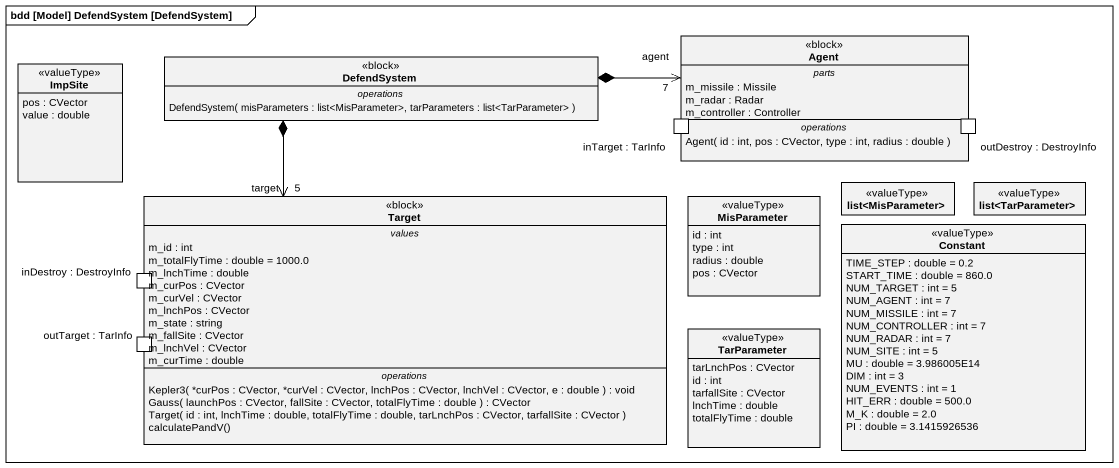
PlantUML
@startuml
mainframe bdd [Model] DefendSystem [DefendSystem]
hide circle
hide empty members
class "Agent" as Agent_ <<block>> {
  -- parts --
  m_missile : Missile
  m_radar : Radar
  m_controller : Controller
  -- operations --
  Agent( id : int, pos : CVector, type : int, radius : double )
  -- ports --
  inTarget : TarInfo
  outDestroy : DestroyInfo
}
class ImpSite <<valueType>> {
  pos : CVector
  value : double
}
class DefendSystem <<block>> {
  -- operations --
  DefendSystem( misParameters : list<MisParameter>, tarParameters : list<TarParameter> )
}
class Target <<block>> {
  -- values --
  m_id : int
  m_totalFlyTime : double = 1000.0
  m_lnchTime : double
  m_curPos : CVector
  m_curVel : CVector
  m_lnchPos : CVector
  m_state : string
  m_fallSite : CVector
  m_lnchVel : CVector
  m_curTime : double
  -- operations --
  Kepler3( *curPos : CVector, *curVel : CVector, lnchPos : CVector, lnchVel : CVector, e : double ) : void
  Gauss( launchPos : CVector, fallSite : CVector, totalFlyTime : double ) : CVector
  Target( id : int, lnchTime : double, totalFlyTime : double, tarLnchPos : CVector, tarfallSite : CVector )
  calculatePandV()
  -- ports --
  inDestroy : DestroyInfo
  outTarget : TarInfo
}
class MisParameter <<valueType>> {
  id : int
  type : int
  radius : double
  pos : CVector
}
class "list<MisParameter>" as list_MisParameter <<valueType>>
class "list<TarParameter>" as list_TarParameter <<valueType>>
class Constant <<valueType>> {
  TIME_STEP : double = 0.2
  START_TIME : double = 860.0
  NUM_TARGET : int = 5
  NUM_AGENT : int = 7
  NUM_MISSILE : int = 7
  NUM_CONTROLLER : int = 7
  NUM_RADAR : int = 7
  NUM_SITE : int = 5
  MU : double = 3.986005E14
  DIM : int = 3
  NUM_EVENTS : int = 1
  HIT_ERR : double = 500.0
  M_K : double = 2.0
  PI : double = 3.1415926536
}
class TarParameter <<valueType>> {
  tarLnchPos : CVector
  id : int
  tarfallSite : CVector
  lnchTime : double
  totalFlyTime : double
}
DefendSystem *-right-> "agent\n7" Agent_
DefendSystem *--> "target\n5" Target
@enduml
